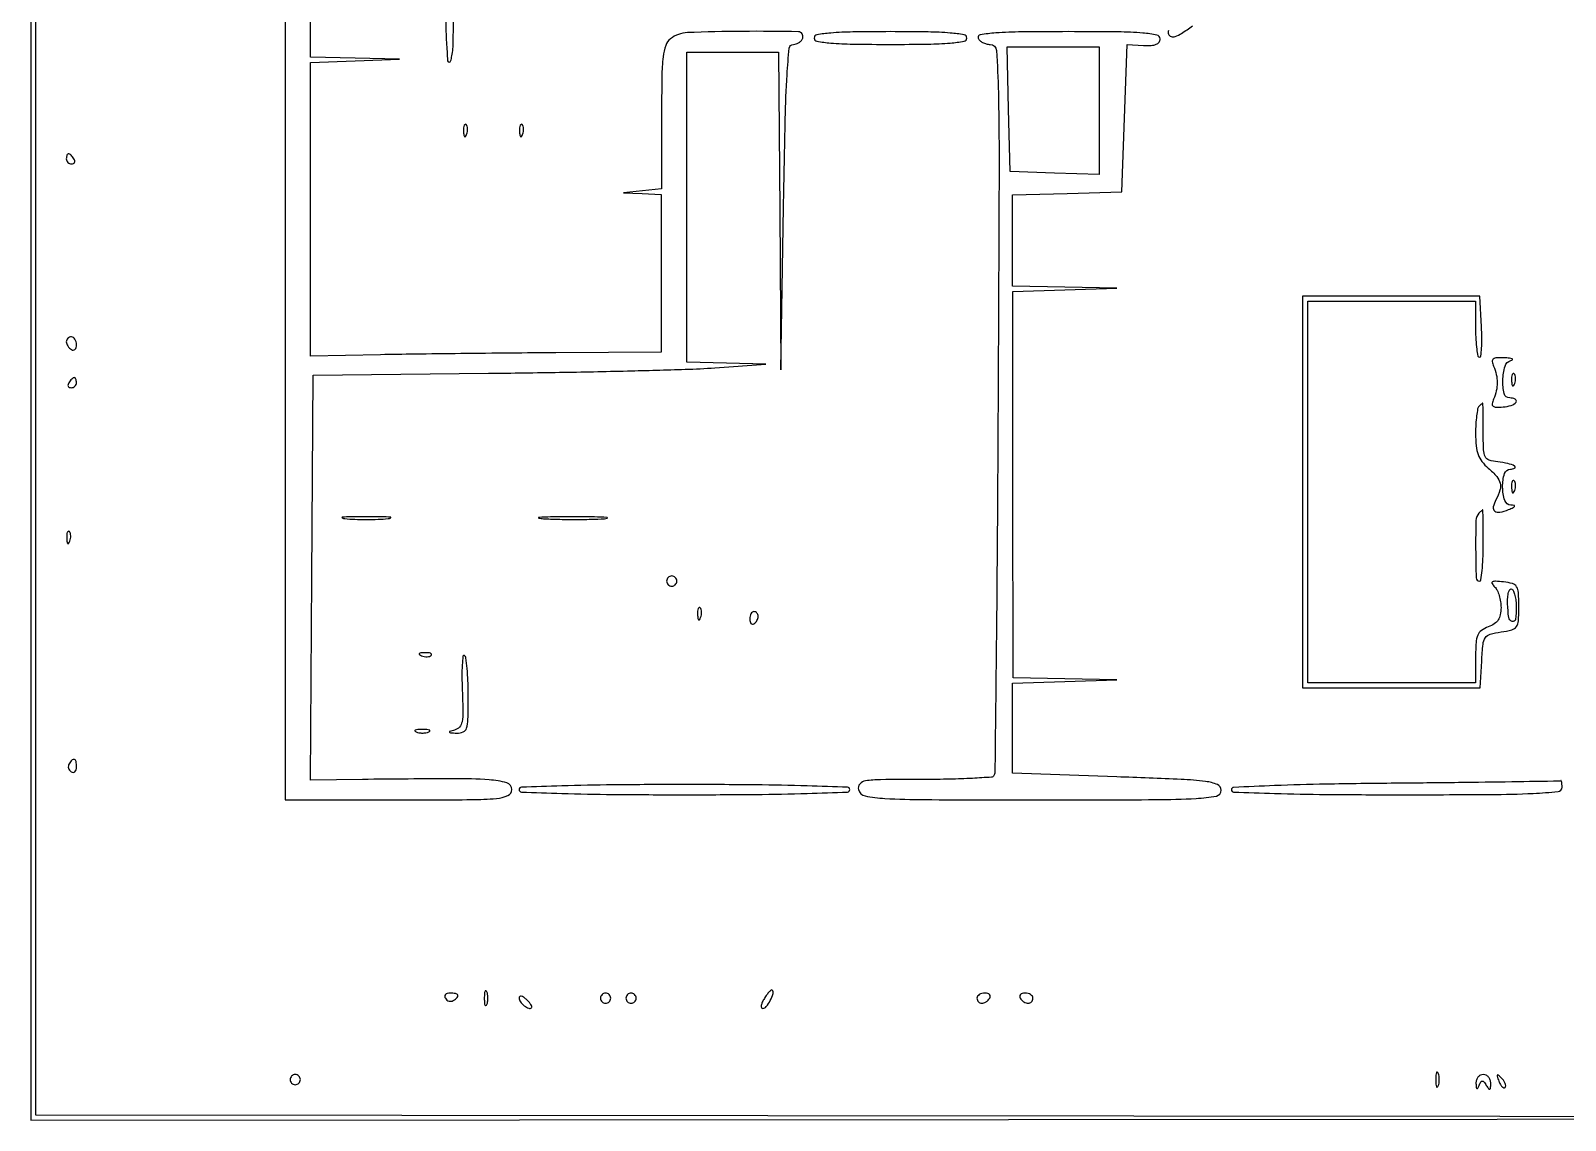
# Model space of a CAD drawing. Extents: x 0 to 576, y 0 to 447.
# Drawn here: x 0 to 301.6, y 0 to 214.2 of the extents above; entities that cross this region are included whole.
import ezdxf

# ---------------------------------------------------------------- set-up
doc = ezdxf.new("R2010")
doc.units = 0
doc.header["$MEASUREMENT"] = 0

msp = doc.modelspace()

# ---------------------------------------------------------------- linework, layer by layer
for points in [[(0, 223.5), (0, 0), (288.25, 0.248278), (576.5, 0.496556), (288.75, 0.749993), (1, 1.00343), (1, 223.5), (1, 445.99657), (288.75, 446.250007), (576.5, 446.503444), (288.25, 446.751722), (0, 447)], [(210, 198.461067), (210, 185.922134), (201.25, 186.211067), (192.5, 186.5), (192.219221, 198.75), (191.938442, 211), (200.969221, 211), (210, 211)]]:
    msp.add_lwpolyline(points, close=True)
for points in [[(50, 275), (50, 169), (50, 63), (72.285714, 63, 0.001357), (86.618945, 63.038886, 0.021023), (91.535714, 63.272436, 0.078457), (93.80658, 63.842851, 0.300621), (94.571429, 65, 0.335208), (93.56799, 66.328559, 0.052253), (90.115025, 66.930659, 0.018324), (83.144694, 67.150867, 0.00156), (65.238476, 67.004348), (54.976953, 66.888355), (55.238476, 106.694178), (55.5, 146.5), (90, 146.849227, 0.001669), (103.941793, 147.036902, 0.001895), (117.303125, 147.312048, 0.001721), (128.652003, 147.627887, 0.010549), (134.5, 147.934384), (144.5, 148.670313), (136.75, 148.835156), (129, 149), (129, 179.5), (129, 210), (138, 210), (147, 210), (147.228843, 178.75), (147.457686, 147.5), (147.978843, 179.5, -0.00143), (148.31179, 196.888895, -0.00962), (148.667601, 205.510972, -0.010407), (149.095133, 210.758343, -0.384613), (149.916667, 211.5, 0.081237), (150.48935, 211.593665, 0.068653), (151.039583, 211.867188, 0.070115), (151.484598, 212.272237, 0.092923), (151.75, 212.75, 0.505487), (150.884736, 213.976722, 0.006475), (139.890835, 214.059026, 0.009067), (129.07191, 213.803696, 0.153073), (125.75, 212.607954, 0.149121), (124.809933, 211.306175, 0.054122), (124.304662, 209.059668, 0.024723), (124.056669, 205.169215, 0.003555), (124, 197.200123), (124, 183.120731), (120.25, 182.728468), (116.5, 182.336206), (120.220588, 182.168103), (123.941176, 182), (123.941176, 166.5), (123.941176, 151), (103.220588, 150.877729, 0.000741), (94.280845, 150.811726, 0.000575), (84.54761, 150.714252, 0.000581), (75.466335, 150.602323, 0.001402), (68.75, 150.492911), (55, 150.230363), (55, 179.076248), (55, 207.922134), (63.75, 208.255432), (72.5, 208.58873), (63.75, 208.794365), (55, 209), (55, 222.029025)], [(81.553915, 216.16814, 0.008831), (81.720313, 211.890803, 0.003102), (81.947094, 208.281358, 0.394537), (82.25, 207.99902, 0.331718), (82.5463, 208.220504, 0.025472), (82.794923, 209.24815, 0.026975), (82.977872, 210.620764, 0.016593), (83.051866, 212.25, -0.001288), (83.084768, 214.476116, -0.000378), (83.146698, 217.895313, -0.000379)], [(223.613995, 214.223532, 0.17298), (223.630773, 213.519808, 0.226247), (224.139059, 213.037299, 0.162349), (224.934318, 213.043268, 0.062391), (226.212757, 213.667169, 0.012069), (228.335601, 215.128148, 0.009791)]]:
    msp.add_lwpolyline(points, format="xyb")
for points in [[(153.999354, 212.75, 0.365825), (154.53606, 212.113948, 0.021343), (157.248655, 211.770823, 0.016963), (161.596334, 211.556637, 0.003826), (168.998387, 211.5, 0.003827), (176.399953, 211.556649, 0.016959), (180.748146, 211.77085, 0.021326), (183.461602, 212.113969, 0.36548), (183.999033, 212.75, 0.365895), (183.462469, 213.386057, 0.021345), (180.749984, 213.729183, 0.016963), (176.402318, 213.943366, 0.003825), (169, 214, 0.003826), (161.59817, 213.943354, 0.01696), (157.249989, 213.729156, 0.021329), (154.536645, 213.386037, 0.36555)], [(186.252754, 212.75, 0.120645), (186.555176, 212.271743, 0.068722), (187.111182, 211.86671, 0.062216), (187.823013, 211.592189, 0.060815), (188.586088, 211.498374, -0.395613), (189.841418, 210.318821, -0.010348), (190.196054, 201.954989, -0.006307), (190.336844, 186.425581, -0.000384), (190.136435, 139.998374, -0.000578), (189.964988, 112.531059, -0.00095), (189.748816, 89.282335, -0.000072), (189.512065, 68.407658, -0.131873), (189.327418, 67.75, -0.24679), (188.835427, 67.447723, -0.003176), (185.09203, 67.220313, -0.008324), (180.683113, 67.05413, -0.005257), (175.534603, 67, 0.002317), (167.011379, 66.960508, 0.036376), (164.112894, 66.722336, 0.174649), (162.972516, 66.098577, 0.250088), (162.710251, 65, 0.284916), (163.994742, 63.779411, 0.037299), (167.901522, 63.267826, 0.013084), (175.698314, 63.037936, 0.000828), (198.616631, 63, 0.00085), (221.143182, 63.038317, 0.012491), (229.06964, 63.263354, 0.032958), (233.04517, 63.739724, 0.360967), (234, 64.889992, 0.303633), (233.263542, 65.990929, 0.066206), (230.941514, 66.607227, 0.021149), (226.122526, 67.017454, 0.001734), (213.5, 67.512043), (193, 68.244103), (193, 77.087068), (193, 85.930034), (203.25, 86.254119), (213.5, 86.578205), (203.289551, 86.789103), (193.079102, 87), (193.06175, 124.965262), (193.044398, 162.930524), (203.272199, 163.254365), (213.5, 163.578205), (203.25, 163.789103), (193, 164), (193, 172.966168), (193, 181.932337), (203.75, 182.216168), (214.5, 182.5), (215, 197), (215.5, 211.5), (218.75, 211.31117, 0.026862), (220.22851, 211.304775, 0.079615), (221.218115, 211.513922, 0.136971), (221.78633, 211.936473, 0.16629), (222, 212.56117, 0.356588), (221.362091, 213.341897, 0.030327), (218.60798, 213.730108, 0.017264), (213.728372, 213.949226, 0.002587), (203.916667, 214, 0.00289), (194.777279, 213.947173, 0.014773), (189.703853, 213.738517, 0.019709), (186.650897, 213.401146, 0.466225)], [(85.078947, 194.416667, 0.018894), (85.137993, 193.670344, 0.168741), (85.279315, 193.37858, 0.470617), (85.461564, 193.395823, 0.054073), (85.683114, 193.8125, 0.051402), (85.839148, 194.359369, 0.05415), (85.876576, 194.916927, 0.060344), (85.797407, 195.402231, 0.126455), (85.604167, 195.729167, 0.296942), (85.385309, 195.77538, 0.208169), (85.200665, 195.592839, 0.077125), (85.089945, 195.112848, 0.028489)], [(96.078947, 194.416667, 0.018894), (96.137993, 193.670344, 0.168741), (96.279315, 193.37858, 0.470617), (96.461564, 193.395823, 0.054073), (96.683114, 193.8125, 0.051402), (96.839148, 194.359369, 0.05415), (96.876576, 194.916927, 0.060344), (96.797407, 195.402231, 0.126455), (96.604167, 195.729167, 0.296942), (96.385309, 195.77538, 0.208169), (96.200665, 195.592839, 0.077125), (96.089945, 195.112848, 0.028489)], [(7, 189, 0.105053), (7.081062, 188.618444, 0.099167), (7.311086, 188.29375, 0.09642), (7.654762, 188.076123, 0.093332), (8.059017, 188, 0.108972), (8.413961, 188.078288, 0.182303), (8.6254, 188.29375, 0.161196), (8.656512, 188.6179, 0.082592), (8.5, 189, 0.029505), (8.231006, 189.382774, 0.035638), (7.933975, 189.70625, 0.038439), (7.65171, 189.934461, 0.151918), (7.440983, 190, 0.210953), (7.272352, 189.92554, 0.081139), (7.129539, 189.70625, 0.061769), (7.032345, 189.382849, 0.042167)], [(250, 123.5), (250, 85), (267.44774, 85), (284.895481, 85), (285.19774, 90.25, -0.011105), (285.466144, 93.609731, -0.121169), (285.919033, 94.877558, -0.181352), (286.847908, 95.551603, -0.03177), (289, 96, 0.02732), (291.142185, 96.426494, 0.179109), (292.027778, 97.039683, 0.139193), (292.418462, 98.165144, 0.014378), (292.5, 101, 0.013801), (292.423847, 103.7584, 0.12588), (292.06517, 104.895143, 0.189467), (291.26218, 105.493273, 0.039312), (289.5, 105.826947, 0.011052), (287.914787, 105.964334, 0.141353), (287.338287, 105.837536, 0.431051), (287.252008, 105.512532, 0.055118), (287.75, 104.876947, -0.083437), (288.230025, 104.187567, -0.036503), (288.632812, 103.145333, -0.034821), (288.907805, 101.950418, -0.039166), (289, 100.775249, -0.048962), (288.863549, 99.385153, -0.097612), (288.444619, 98.366868, -0.100971), (287.68195, 97.605373, -0.055068), (286.5, 97, 0.064526), (285.150203, 96.276225, 0.139257), (284.421675, 95.362297, 0.084805), (284.083102, 93.89687, 0.014464), (284, 91.024751), (284, 86), (267.5, 86), (251, 86), (251, 123.5), (251, 161), (267.5, 161), (284, 161), (284, 155.5, 0.012806), (284.054019, 153.39126, 0.021068), (284.220312, 151.61509, 0.01644), (284.453945, 150.240535, 0.355743), (284.75, 149.998178, 0.378508), (285.032707, 150.24676, 0.014359), (285.180159, 151.759926, 0.01951), (285.237143, 153.697079, 0.011697), (285.161179, 155.998178), (284.822358, 162), (267.411179, 162), (250, 162)], [(7, 153.059017, 0.089642), (7.073302, 152.653442, 0.053229), (7.29375, 152.2129, 0.051032), (7.617485, 151.806203, 0.06081), (8, 151.5, 0.139169), (8.379648, 151.392057, 0.191142), (8.70625, 151.521475, 0.138808), (8.926733, 151.889346, 0.066118), (9, 152.440983, 0.062283), (8.925455, 153.037096, 0.080552), (8.70625, 153.542039, 0.097988), (8.381379, 153.879982, 0.153634), (8, 154, 0.092995), (7.618268, 153.928382, 0.096318), (7.29375, 153.723586, 0.099231), (7.076556, 153.418051, 0.105429)], [(287.537563, 148.25, -0.045566), (288.072742, 146.605162, -0.055896), (288.252922, 145.000534, -0.055913), (288.073191, 143.396246, -0.045635), (287.538493, 141.752424, 0.05443), (287.264352, 140.856484, 0.273749), (287.435035, 140.383356, 0.1726), (288.02668, 140.168504, 0.022274), (289.393941, 140.220532, 0.054501), (291.025242, 140.536749, 0.160681), (291.943927, 141.191223, 0.472414), (291.800325, 141.75475, 0.110094), (290.7, 142, -0.346845), (289.626312, 142.846661, -0.067441), (289.360724, 145.47586, -0.062403), (289.799967, 148.221252, -0.261638), (290.95, 149.349191, 0.131786), (291.238349, 149.516577, 0.535049), (291.205447, 149.679048, 0.073015), (290.660289, 149.81398, 0.014071), (289.643011, 149.883999, 0.020156), (288.128862, 149.884413, 0.156241), (287.472728, 149.644899, 0.273496), (287.277197, 149.150877, 0.062224)], [(7.5, 145, 0.082592), (7.343488, 144.6179, 0.161196), (7.3746, 144.29375, 0.182303), (7.586039, 144.078288, 0.108972), (7.940983, 144, 0.093332), (8.345238, 144.076123, 0.09642), (8.688914, 144.29375, 0.099167), (8.918938, 144.618444, 0.105053), (9, 145, 0.042167), (8.967655, 145.382849, 0.061769), (8.870461, 145.70625, 0.081139), (8.727648, 145.92554, 0.210953), (8.559017, 146, 0.151918), (8.34829, 145.934461, 0.038439), (8.066025, 145.70625, 0.035638), (7.768994, 145.382774, 0.029505)], [(291.078947, 145.416667, 0.018894), (291.137993, 144.670344, 0.168741), (291.279315, 144.37858, 0.470617), (291.461564, 144.395823, 0.054073), (291.683114, 144.8125, 0.051402), (291.839148, 145.359369, 0.05415), (291.876576, 145.916927, 0.060344), (291.797407, 146.402231, 0.126455), (291.604167, 146.729167, 0.296942), (291.385309, 146.77538, 0.208169), (291.200665, 146.592839, 0.077125), (291.089945, 146.112848, 0.028489)], [(284.666667, 140.333333, 0.151246), (284.405245, 139.83748, 0.015075), (284.195833, 138.495682, 0.017887), (284.048646, 136.844421, 0.013284), (284, 135.013669, 0.023658), (284.11637, 132.555602, 0.064195), (284.501113, 130.85763, 0.077786), (285.250759, 129.505726, 0.048422), (286.5, 128.186949, -0.032596), (288.165385, 126.536583, -0.122483), (288.84078, 125.242455, -0.137578), (288.791091, 123.869782, -0.045475), (287.997296, 121.994947, 0.069955), (287.479631, 120.584308, 0.288472), (287.777238, 119.76816, 0.217708), (288.764086, 119.536358, 0.046149), (290.5, 120.054847, 0.012123), (291.400217, 120.442608, 0.167736), (291.652668, 120.684164, 0.500814), (291.56841, 120.857032, 0.035855), (290.95, 120.929715, -0.314028), (289.743156, 121.854547, -0.074284), (289.315854, 124.500973, -0.076014), (289.684934, 127.120964, -0.331143), (290.866667, 128, 0.128148), (291.677634, 128.211319, 0.584361), (291.678876, 128.587745, 0.075046), (290.35381, 129.096516, 0.027191), (288.360196, 129.423198, -0.050825), (286.66826, 129.783138, -0.205633), (285.890656, 130.460742, -0.103788), (285.562063, 131.794465, -0.008682), (285.5, 135.368554, 0.001386), (285.494012, 137.529209, 0.002312), (285.475521, 139.347806, 0.000216), (285.45084, 140.968913, 0.416049), (285.416667, 141.001827, 0.174081), (285.363662, 140.981474, 0.004168), (285.161979, 140.804703, 0.008644), (284.928187, 140.588952, 0.005706)], [(291.078947, 124.416667, 0.018894), (291.137993, 123.670344, 0.168741), (291.279315, 123.37858, 0.470617), (291.461564, 123.395823, 0.054073), (291.683114, 123.8125, 0.051402), (291.839148, 124.359369, 0.05415), (291.876576, 124.916927, 0.060344), (291.797407, 125.402231, 0.126455), (291.604167, 125.729167, 0.296942), (291.385309, 125.77538, 0.208169), (291.200665, 125.592839, 0.077125), (291.089945, 125.112848, 0.028489)], [(61.75, 118.267795, 0.014123), (63.684912, 118.148488, 0.008335), (66, 118.109894, 0.008335), (68.315088, 118.148488, 0.014123), (70.25, 118.267795, 0.084525), (70.776995, 118.407127, 0.76997), (70.754687, 118.538141, 0.018707), (69.047184, 118.627723, 0.003751), (66, 118.650586, 0.003751), (62.952816, 118.627723, 0.018707), (61.245312, 118.538141, 0.76997), (61.223005, 118.407127, 0.084525)], [(100.789188, 118.258586, 0.008711), (103.612159, 118.14806, 0.005503), (106.908478, 118.112769, 0.005525), (110.149843, 118.149556, 0.010124), (112.789188, 118.262181, 0.088327), (113.319858, 118.391534, 0.788092), (113.297449, 118.515128, 0.011688), (110.807799, 118.597762, 0.002526), (106.5, 118.618236, 0.002432), (102.200814, 118.596037, 0.013217), (99.872449, 118.511106, 0.86599), (99.862628, 118.389364, 0.041857)], [(284.666667, 119.333333, 0.192464), (284.067252, 117.935581, 0.007773), (284.015056, 112.321108, 0.005909), (284.118194, 106.613202, 0.405487), (284.75, 106, 0.371191), (285.048252, 106.256799, 0.010589), (285.279688, 108.05625, 0.016632), (285.44603, 110.316132, 0.010054), (285.5, 113, 0.001115), (285.494012, 115.684153, 0.001861), (285.475521, 117.94375, 0.00014), (285.450879, 119.966211, 0.410568), (285.416667, 120, 0.179268), (285.363642, 119.980357, 0.004277), (285.161979, 119.804167, 0.008855), (284.928188, 119.588822, 0.005835)], [(7.078947, 114.416667, 0.018894), (7.137993, 113.670344, 0.168741), (7.279315, 113.37858, 0.470617), (7.461564, 113.395823, 0.054073), (7.683114, 113.8125, 0.051402), (7.839148, 114.359369, 0.05415), (7.876576, 114.916927, 0.060344), (7.797407, 115.402231, 0.126455), (7.604167, 115.729167, 0.296942), (7.385309, 115.77538, 0.208169), (7.200665, 115.592839, 0.077125), (7.089945, 115.112848, 0.028489)], [(125, 106, 0.099038), (125.076342, 105.618362, 0.097945), (125.29375, 105.29375, 0.097945), (125.618362, 105.076342, 0.099038), (126, 105, 0.099038), (126.381638, 105.076342, 0.097945), (126.70625, 105.29375, 0.097945), (126.923658, 105.618362, 0.099038), (127, 106, 0.099038), (126.923658, 106.381638, 0.097945), (126.70625, 106.70625, 0.097945), (126.381638, 106.923658, 0.099038), (126, 107, 0.099038), (125.618362, 106.923658, 0.097945), (125.29375, 106.70625, 0.097945), (125.076342, 106.381638, 0.099038)], [(292, 100.940983, -0.032318), (291.840583, 98.477154, -0.470054), (291.193473, 98.068956, -0.285855), (290.520137, 98.871805, -0.028179), (290.297228, 101.497807, -0.024), (290.322847, 102.801343, -0.049672), (290.491861, 103.804567, -0.090647), (290.764201, 104.372751, -0.392647), (291.099039, 104.43879, -0.155338), (291.447078, 104.033061, -0.037192), (291.735343, 103.181619, -0.034697), (291.933797, 102.107693, -0.028349)], [(131.078947, 99.416667, 0.018894), (131.137993, 98.670344, 0.168741), (131.279315, 98.37858, 0.470617), (131.461564, 98.395823, 0.054073), (131.683114, 98.8125, 0.051402), (131.839148, 99.359369, 0.05415), (131.876576, 99.916927, 0.060344), (131.797407, 100.402231, 0.126455), (131.604167, 100.729167, 0.296942), (131.385309, 100.77538, 0.208169), (131.200665, 100.592839, 0.077125), (131.089945, 100.112848, 0.028489)], [(141.333333, 98.543989, 0.05773), (141.393656, 98.023273, 0.124167), (141.578125, 97.66697, 0.190804), (141.850897, 97.528782, 0.16277), (142.166667, 97.603006, 0.071639), (142.485481, 97.869696, 0.05288), (142.755208, 98.243158, 0.053298), (142.938439, 98.660916, 0.076861), (143, 99.059017, 0.087308), (142.936779, 99.418314, 0.094392), (142.755208, 99.723586, 0.100145), (142.484563, 99.927786, 0.112153), (142.166667, 100, 0.170324), (141.848724, 99.888458, 0.094314), (141.578125, 99.572297, 0.074868), (141.395108, 99.100961, 0.055286)], [(76.8125, 91.316886, 0.051402), (77.359369, 91.160852, 0.05415), (77.916927, 91.123424, 0.060344), (78.402231, 91.202593, 0.126455), (78.729167, 91.395833, 0.296942), (78.77538, 91.614691, 0.208169), (78.592839, 91.799335, 0.077125), (78.112848, 91.910055, 0.028489), (77.416667, 91.921053, 0.018894), (76.670344, 91.862007, 0.168741), (76.37858, 91.720685, 0.470617), (76.395823, 91.538436, 0.054073)], [(84.825928, 84.495831, -0.006945), (84.953622, 80.32497, -0.05177), (84.782117, 78.352541, -0.130579), (84.269986, 77.291998, -0.153259), (83.325928, 76.703948, 0.007368), (82.356253, 76.438014, 0.518469), (82.30964, 76.302707, 0.22299), (82.512009, 76.190271, 0.004205), (83.75, 76.116001, 0.113706), (85.009374, 76.338576, 0.221366), (85.678303, 77.080472, 0.069374), (85.951094, 78.7763, 0.005242), (86, 83.440983, 0.009415), (85.945666, 86.326294, 0.014226), (85.779687, 88.83333, 0.008902), (85.548074, 90.885943, 0.224618), (85.25, 91.348868, 0.549369), (84.968109, 91.213431, 0.014097), (84.816054, 89.528385, 0.017228), (84.754307, 87.271206, 0.009348)], [(75.75, 76.337719, 0.057986), (76.320008, 76.181385, 0.037979), (77, 76.12966, 0.037979), (77.679992, 76.181385, 0.057986), (78.25, 76.337719, 0.174857), (78.459382, 76.525001, 0.447206), (78.398438, 76.693942, 0.078554), (77.89144, 76.810911, 0.017491), (77, 76.842105, 0.017491), (76.10856, 76.810911, 0.078554), (75.601562, 76.693942, 0.447206), (75.540618, 76.525001, 0.174857)], [(7.542705, 70.069098, 0.108373), (7.401101, 69.665803, 0.099685), (7.434921, 69.22714, 0.095498), (7.639411, 68.820631, 0.090427), (7.983688, 68.510081, 0.136093), (8.36964, 68.397824, 0.190788), (8.701458, 68.524436, 0.140899), (8.925389, 68.890269, 0.067432), (9, 69.440983, 0.039415), (8.914842, 70.519563, 0.25701), (8.592818, 70.933879, 0.315493), (8.13314, 70.838655, 0.050477)], [(268.25, 66.250494, 0.002225), (254.576303, 66.071684, 0.005415), (244.496287, 65.785785, 0.001495), (236.43934, 65.445791, 0.401047), (236, 64.986147, 0.40358), (236.443371, 64.526316, 0.001527), (244.489138, 64.257586, 0.005419), (254.618672, 64.060084, 0.002164), (268.5, 64, 0.001258), (286.920755, 64.046333, 0.010273), (295.333333, 64.261538, 0.013951), (300.20816, 64.623042, 0.384667), (301, 65.5, 0.015702), (300.982424, 66.05955, 0.033115), (300.926562, 66.490152, 0.055919), (300.845749, 66.745124, 0.516804), (300.75, 66.764348, -0.187077), (300.50886, 66.666356, -0.000074), (291.1, 66.516197, -0.001118), (280.63334, 66.374113, -0.000678)], [(96, 65, 0.403301), (96.454947, 64.527712, 0.00166), (104.375, 64.257692, 0.005564), (114.458719, 64.059705, 0.002126), (128.5, 64, 0.002126), (142.541281, 64.059705, 0.005564), (152.625, 64.257692, 0.00166), (160.545053, 64.527712, 0.403301), (161, 65, 0.403301), (160.545053, 65.472288, 0.00166), (152.625, 65.742308, 0.005564), (142.541281, 65.940295, 0.002126), (128.5, 66, 0.002126), (114.458719, 65.940295, 0.005564), (104.375, 65.742308, 0.00166), (96.454947, 65.472288, 0.403301)], [(81.510081, 23.983688, 0.090427), (81.820631, 23.639411, 0.095498), (82.22714, 23.434921, 0.099685), (82.665803, 23.401101, 0.108373), (83.069098, 23.542705, 0.050477), (83.838655, 24.13314, 0.315493), (83.933879, 24.592818, 0.25701), (83.519563, 24.914842, 0.039415), (82.440983, 25, 0.067432), (81.890269, 24.925389, 0.140899), (81.524436, 24.701458, 0.190788), (81.397824, 24.36964, 0.136093)], [(89.157895, 24, 0.017491), (89.189089, 23.10856, 0.078554), (89.306058, 22.601562, 0.447206), (89.474999, 22.540618, 0.174857), (89.662281, 22.75, 0.057986), (89.818615, 23.320008, 0.037979), (89.87034, 24, 0.037979), (89.818615, 24.679992, 0.057986), (89.662281, 25.25, 0.174857), (89.474999, 25.459382, 0.447206), (89.306058, 25.398438, 0.078554), (89.189089, 24.89144, 0.017491)], [(96, 24.098444, 0.157897), (96.254536, 23.312518, 0.069007), (97.021539, 22.512308, 0.076948), (97.892915, 22.018937, 0.301864), (98.465672, 22.149864, 0.297152), (98.505656, 22.367062, 0.045304), (98.28958, 22.775917, 0.03842), (97.911277, 23.269923, 0.023968), (97.399141, 23.789427, 0.036357), (96.861158, 24.217338, 0.09576), (96.410998, 24.412089, 0.218285), (96.126309, 24.350678, 0.236389)], [(112, 24, 0.099038), (112.076342, 23.618362, 0.097945), (112.29375, 23.29375, 0.097945), (112.618362, 23.076342, 0.099038), (113, 23, 0.099038), (113.381638, 23.076342, 0.097945), (113.70625, 23.29375, 0.097945), (113.923658, 23.618362, 0.099038), (114, 24, 0.099038), (113.923658, 24.381638, 0.097945), (113.70625, 24.70625, 0.097945), (113.381638, 24.923658, 0.099038), (113, 25, 0.099038), (112.618362, 24.923658, 0.097945), (112.29375, 24.70625, 0.097945), (112.076342, 24.381638, 0.099038)], [(117, 24, 0.099038), (117.076342, 23.618362, 0.097945), (117.29375, 23.29375, 0.097945), (117.618362, 23.076342, 0.099038), (118, 23, 0.099038), (118.381638, 23.076342, 0.097945), (118.70625, 23.29375, 0.097945), (118.923658, 23.618362, 0.099038), (119, 24, 0.099038), (118.923658, 24.381638, 0.097945), (118.70625, 24.70625, 0.097945), (118.381638, 24.923658, 0.099038), (118, 25, 0.099038), (117.618362, 24.923658, 0.097945), (117.29375, 24.70625, 0.097945), (117.076342, 24.381638, 0.099038)], [(144.203671, 23.954522, 0.03178), (143.798919, 23.204218, 0.067431), (143.60642, 22.574141, 0.130593), (143.646578, 22.165116, 0.31296), (143.884537, 22, 0.232774), (144.588155, 22.346334, 0.045225), (145.369065, 23.576536, 0.045201), (145.908421, 24.908034, 0.276739), (145.735684, 25.59765, 0.38572), (145.544586, 25.607045, 0.033321), (145.157205, 25.243431, 0.030493), (144.69411, 24.681702, 0.01756)], [(186, 24, 0.092995), (186.071618, 23.618268, 0.096318), (186.276414, 23.29375, 0.099231), (186.581949, 23.076556, 0.105429), (186.940983, 23, 0.089642), (187.346558, 23.073302, 0.053229), (187.7871, 23.29375, 0.051032), (188.193797, 23.617485, 0.06081), (188.5, 24, 0.139169), (188.607943, 24.379648, 0.191142), (188.478525, 24.70625, 0.138808), (188.110654, 24.926733, 0.066118), (187.559017, 25, 0.062283), (186.962904, 24.925455, 0.080552), (186.457961, 24.70625, 0.097988), (186.120018, 24.381379, 0.153634)], [(194.5, 24, 0.06081), (194.806203, 23.617485, 0.051032), (195.2129, 23.29375, 0.053229), (195.653442, 23.073302, 0.089642), (196.059017, 23, 0.105429), (196.418051, 23.076556, 0.099231), (196.723586, 23.29375, 0.096318), (196.928382, 23.618268, 0.092995), (197, 24, 0.153634), (196.879982, 24.381379, 0.097988), (196.542039, 24.70625, 0.080552), (196.037096, 24.925455, 0.062283), (195.440983, 25, 0.066118), (194.889346, 24.926733, 0.138808), (194.521475, 24.70625, 0.191142), (194.392057, 24.379648, 0.139169)], [(276.157895, 8, 0.017491), (276.189089, 7.10856, 0.078554), (276.306058, 6.601562, 0.447206), (276.474999, 6.540618, 0.174857), (276.662281, 6.75, 0.057986), (276.818615, 7.320008, 0.037979), (276.87034, 8, 0.037979), (276.818615, 8.679992, 0.057986), (276.662281, 9.25, 0.174857), (276.474999, 9.459382, 0.447206), (276.306058, 9.398438, 0.078554), (276.189089, 8.89144, 0.017491)], [(51, 8, 0.099038), (51.076342, 7.618362, 0.097945), (51.29375, 7.29375, 0.097945), (51.618362, 7.076342, 0.099038), (52, 7, 0.099038), (52.381638, 7.076342, 0.097945), (52.70625, 7.29375, 0.097945), (52.923658, 7.618362, 0.099038), (53, 8, 0.099038), (52.923658, 8.381638, 0.097945), (52.70625, 8.70625, 0.097945), (52.381638, 8.923658, 0.099038), (52, 9, 0.099038), (51.618362, 8.923658, 0.097945), (51.29375, 8.70625, 0.097945), (51.076342, 8.381638, 0.099038)], [(284.078947, 7.25, 0.013273), (284.135931, 6.4558, 0.232968), (284.268378, 6.242627, 0.438953), (284.440028, 6.290165, 0.023718), (284.699998, 6.863153, -0.029355), (285.027095, 7.563025, -0.275386), (285.30107, 7.726305, -0.233412), (285.609949, 7.573805, -0.022213), (286.105738, 6.863153, 0.019656), (286.560445, 6.204233, 0.3487), (286.794172, 6.142952, 0.278496), (286.949918, 6.364391, 0.015246), (286.984687, 7.25, 0.08452), (286.876916, 7.918289, 0.094034), (286.554877, 8.485938, 0.101436), (286.070951, 8.86545, 0.116238), (285.5, 9, 0.117584), (284.934098, 8.865052, 0.105533), (284.463816, 8.485938, 0.097345), (284.162507, 7.918248, 0.084943)], [(288.564293, 7.706872, 0.036269), (288.866277, 7.059266, 0.070189), (289.210949, 6.604915, 0.120343), (289.538684, 6.40751, 0.278911), (289.806872, 6.473539, 0.20742), (289.927901, 6.779789, 0.082976), (289.837219, 7.231185, 0.063152), (289.558688, 7.753423, 0.043285), (289.124088, 8.266667, 0.011214), (288.463552, 8.893514, 0.400052), (288.270328, 8.888819, 0.286372), (288.21821, 8.663782, 0.008399)]]:
    msp.add_lwpolyline(points, format="xyb", close=True)

doc.saveas('drawing.dxf')
